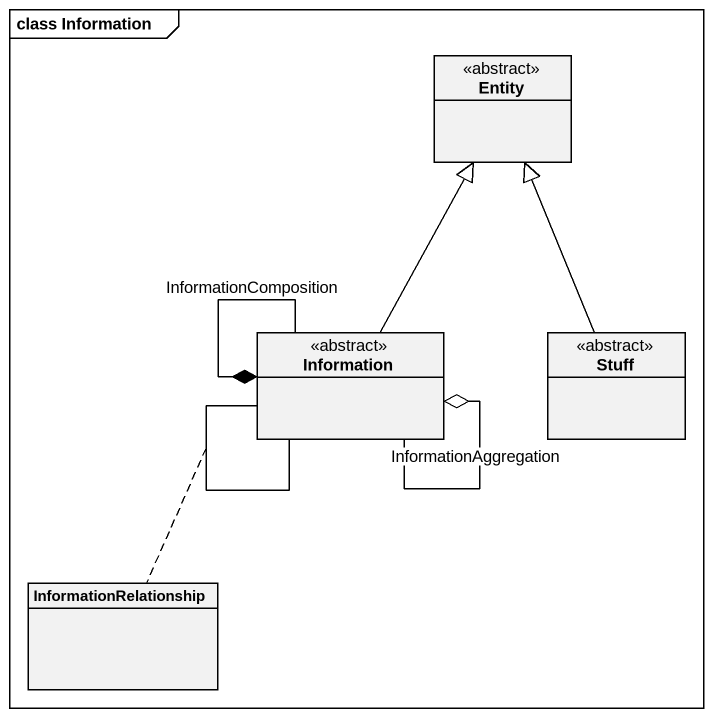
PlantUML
@startuml
mainframe class Information
hide circle
hide empty members
class "Entity" as Entity_ <<abstract>>
class Information <<abstract>>
class Stuff <<abstract>>
class InformationRelationship
Information -up-|> Entity_
Information -- Information
(Information, Information) .. InformationRelationship
Information --o Information : InformationAggregation
Information --* Information : InformationComposition
Stuff -up-|> Entity_
@enduml
